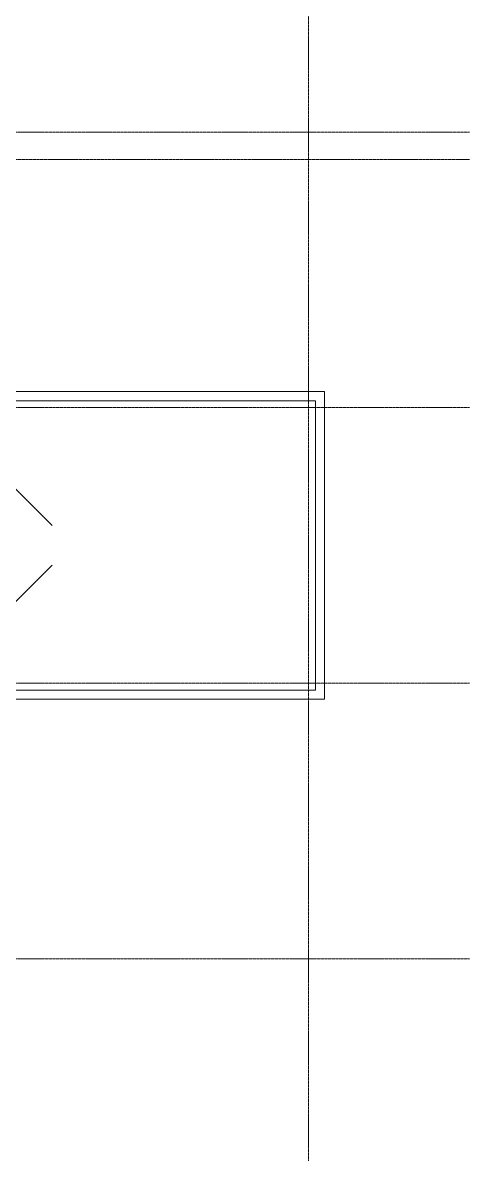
# Model space of a CAD drawing. Extents: x 73996 to 686888, y -9729 to 263202.
# Drawn here: x 537203 to 546926, y 224942 to 249585 of the extents above; entities that cross this region are included whole.
import ezdxf

# ---------------------------------------------------------------- set-up
doc = ezdxf.new("R2010")
doc.units = 0
doc.header["$LTSCALE"] = 20
doc.linetypes.add('Data Center Layout_L20$0$CENTER', pattern=[2, 1.25, -0.25, 0.25, -0.25])
for name, color, linetype, lineweight in [('Data Center Layout_L20$0$H-SIN', 252, 'Data Center Layout_L20$0$CENTER', 9), ('Data Center Layout_L20$0$K-SIN', 252, 'Data Center Layout_L20$0$CENTER', 9), ('Data Center Layout_L20$0$SUGATA3', 252, 'Continuous', 0)]:
    doc.layers.add(name, color=color, linetype=linetype, lineweight=lineweight)

# ---------------------------------------------------------------- blocks, each defined once
blk = doc.blocks.new('Data Center Layout_L20$0$A$C80dc7663')
at = {"layer": 'Data Center Layout_L20$0$H-SIN'}
for p, q in [((585440.24, 124521.53), (585440.24, 230045.59)), ((294307.41, 214045.59), (588940.24, 214045.59)), ((294307.41, 208045.59), (588940.24, 208045.59)), ((294307.41, 202045.59), (588940.24, 202045.59)), ((294307.41, 196045.59), (588940.24, 196045.59))]:
    blk.add_line(p, q, dxfattribs=at)
at = {"layer": 'Data Center Layout_L20$0$K-SIN'}
blk.add_line((553440.24, 213445.59), (588940.24, 213445.59), dxfattribs=at)
at = {"layer": 'Data Center Layout_L20$0$SUGATA3'}
for p, q in [((577540.24, 208395.59), (585790.24, 208395.59)), ((585790.24, 201695.59), (585790.24, 208395.59)), ((577540.24, 208195.59), (585590.24, 208195.59)), ((585590.24, 201895.59), (585590.24, 208195.59)), ((577540.24, 201895.59), (585590.24, 201895.59)), ((577540.24, 201695.59), (585790.24, 201695.59))]:
    blk.add_line(p, q, dxfattribs=at)
for points in [[(579861.31, 205476.26), (578109.31, 207228.25), (578467.49, 206418.43)], [(579861.31, 204614.92), (578109.31, 202862.92), (578467.49, 203672.74)]]:
    blk.add_lwpolyline(points, dxfattribs=at)
blk = doc.blocks.new('Data Center Layout_L20')
blk.add_blockref('Data Center Layout_L20$0$A$C80dc7663', (-42015, 33157))

msp = doc.modelspace()

# ---------------------------------------------------------------- block references
msp.add_blockref('Data Center Layout_L20', (0, 0))

doc.saveas('drawing.dxf')
